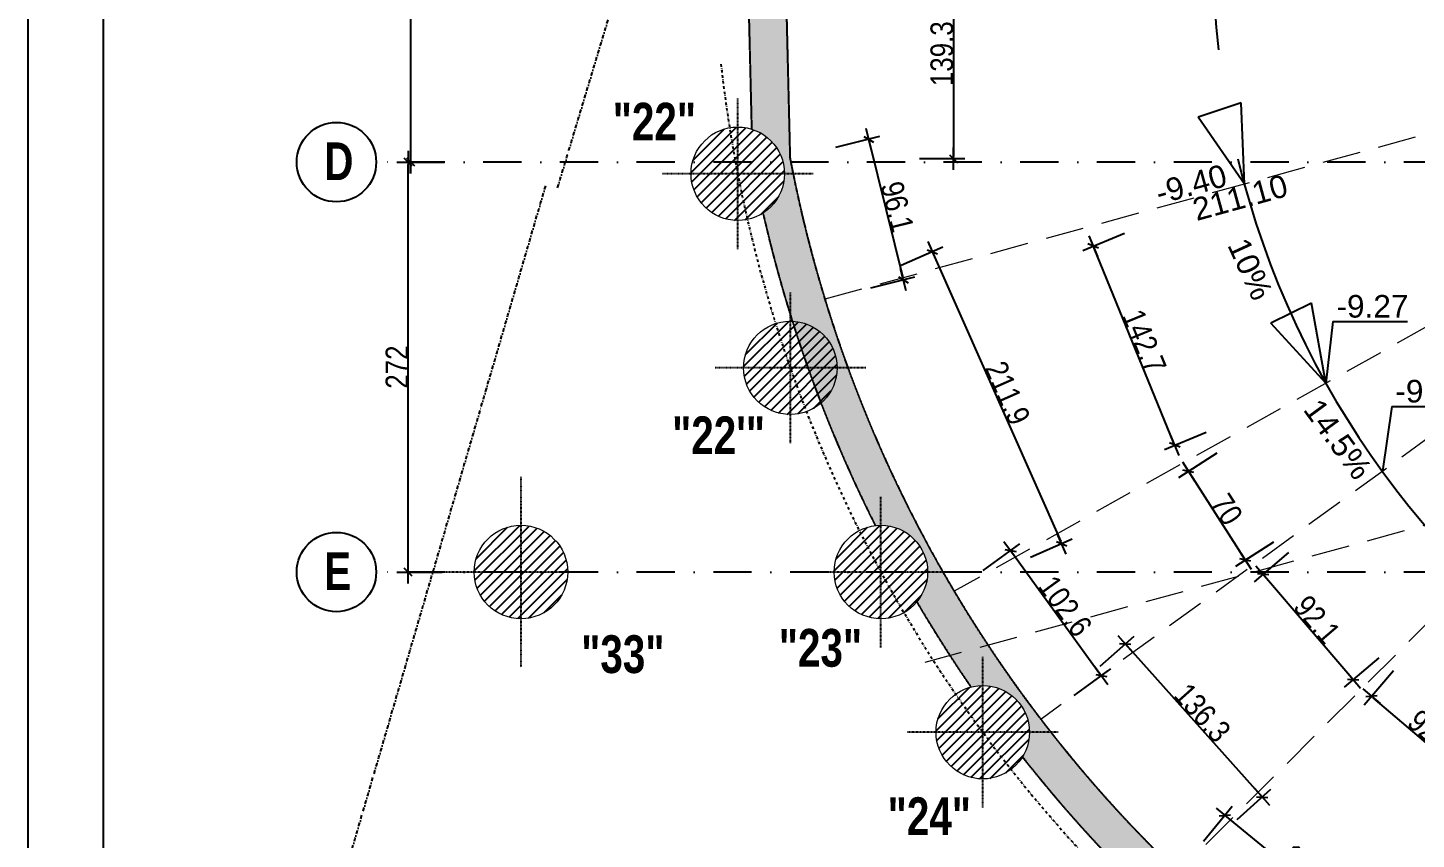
# Model space of a CAD drawing. Header units: metres. Extents: x 24213 to 30440, y -147416 to -143216.
# Drawn here: x 24213 to 25134, y -146477 to -145938 of the extents above; entities that cross this region are included whole.
import ezdxf
from ezdxf.enums import TextEntityAlignment as Align

# ---------------------------------------------------------------- set-up
doc = ezdxf.new("R2010")
doc.units = ezdxf.units.M
doc.header["$PDMODE"] = 65
for name, pattern in [('CACHEx2', [19.05, 12.7, -6.35]), ('INTERROMPU2', [9.525, 6.35, -3.175]), ('TIRETPTX2', [50.8, 25.4, -12.7, 0, -12.7])]:
    doc.linetypes.add(name, pattern=pattern)
for name, color, linetype in [('01-Cad  2', 1, 'Continuous'), ('01_cote_gen', 4, 'Continuous'), ('01_isolant ext', 2, 'TIRETPTX2'), ('01_linteaux', 3, 'Continuous'), ('01_murs_coup', 5, 'Continuous'), ('01_murs_sup', 2, 'INTERROMPU2'), ('01_poch_murs', 251, 'Continuous'), ('01_texte', 230, 'Continuous'), ('AA_COTES', 2, 'Continuous')]:
    doc.layers.add(name, color=color, linetype=linetype)
doc.layers.add('01_PIEUX', color=5, linetype='Continuous', lineweight=60)
doc.styles.add('impact', font='impact.ttf')
doc.styles.add('MATTE_TXT', font='arial.ttf')
doc.styles.add('STYLE2', font='ARIALN.TTF')
doc.dimstyles.new('JB50', dxfattribs={"dimscale": 0.1, "dimtxt": 150, "dimasz": 15, "dimexe": 0.1, "dimexo": 0.1, "dimgap": 0.09, "dimtad": 1, "dimdec": 1, "dimdsep": 46, "dimtxsty": 'STYLE2', "dimblk1": 'BOND_G', "dimblk2": 'BOND_D', "dimsah": 1, "dimcen": 1.5, "dimdle": 0.01, "dimse1": 1, "dimse2": 1, "dimclrd": 4, "dimclre": 2, "dimclrt": 6, "dimazin": 2, "dimtfac": 2.333333, "dimtdec": 1, "dimtix": 1, "dimtmove": 2, "dimatfit": 3, "dimldrblk": 'BOND_G', "dimfxl": 1, "dimtolj": 1, "dimtzin": 0, "dimarcsym": 0})

# ---------------------------------------------------------------- blocks, each defined once
blk = doc.blocks.new('BOND_G')
at = {"layer": 'AA_COTES', "color": 0}
for p, q in [((0, -5), (0, 15)), ((5, 0), (-5, 0)), ((1.77, 1.77), (-1.77, -1.77))]:
    blk.add_line(p, q, dxfattribs=at)
blk = doc.blocks.new('BOND_D')
at = {"layer": 'AA_COTES', "color": 0}
for p, q in [((5, 0), (-5, 0)), ((-1.77, -1.77), (1.77, 1.77)), ((0, 5), (0, -15))]:
    blk.add_line(p, q, dxfattribs=at)
blk = doc.blocks.new('*D51')
at = {"layer": '01_cote_gen', "color": 4, "lineweight": -2, "ltscale": 3, "transparency": 16777216}
blk.add_line((24465.67, -146298.02), (24465.67, -146029.02), dxfattribs=at)
at = {"layer": 'DEFPOINTS', "color": 0, "lineweight": 0, "ltscale": 3, "transparency": 16777216}
for p in [(24465.67, -146027.52), (24496.04, -146027.52), (24473.46, -146299.52)]:
    blk.add_point(p, dxfattribs=at)
at = {"layer": '01_cote_gen', "color": 4, "lineweight": -2, "ltscale": 3, "transparency": 16777216, "xscale": 1.5, "yscale": 1.5, "zscale": 1.5}
for name, p, rotation in [('BOND_D', (24465.67, -146027.52), 90), ('BOND_G', (24465.67, -146299.52), 270)]:
    blk.add_blockref(name, p, dxfattribs=dict(at, rotation=rotation))
at = {"layer": '01_cote_gen', "color": 6, "ltscale": 3, "transparency": 16777216, "insert": (24458.13, -146163.52), "char_height": 15, "attachment_point": 5, "rotation": 90, "style": 'STYLE2'}
blk.add_mtext('\\A1;272', dxfattribs=at)
blk = doc.blocks.new('*D52')
at = {"layer": '01_cote_gen', "color": 4, "lineweight": -2, "ltscale": 3, "transparency": 16777216}
blk.add_line((24467.3, -146026.02), (24467.3, -145419.02), dxfattribs=at)
at = {"layer": 'DEFPOINTS', "color": 0, "lineweight": 0, "ltscale": 3, "transparency": 16777216}
for p in [(24467.3, -145417.52), (24467.3, -145417.52), (24496.04, -146027.52)]:
    blk.add_point(p, dxfattribs=at)
at = {"layer": '01_cote_gen', "color": 4, "lineweight": -2, "ltscale": 3, "transparency": 16777216, "xscale": 1.5, "yscale": 1.5, "zscale": 1.5}
for name, p, rotation in [('BOND_D', (24467.3, -145417.52), 90), ('BOND_G', (24467.3, -146027.52), 270)]:
    blk.add_blockref(name, p, dxfattribs=dict(at, rotation=rotation))
at = {"layer": '01_cote_gen', "color": 6, "ltscale": 3, "transparency": 16777216, "insert": (24459.63, -145722.52), "char_height": 15, "attachment_point": 5, "rotation": 90, "style": 'STYLE2'}
blk.add_mtext('\\A1;610', dxfattribs=at)
blk = doc.blocks.new('*D12')
at = {"layer": '01_cote_gen', "color": 4, "lineweight": -2, "transparency": 16777216}
blk.add_line((25174.03, -146441.14), (25105.92, -146382.97), dxfattribs=at)
at = {"layer": 'DEFPOINTS', "color": 0, "lineweight": 0, "transparency": 16777216}
for p in [(25172.14, -146303.1), (25242.54, -146363.22), (25104.77, -146381.99)]:
    blk.add_point(p, dxfattribs=at)
at = {"layer": '01_cote_gen', "color": 4, "lineweight": -2, "transparency": 16777216, "xscale": 1.5, "yscale": 1.5, "zscale": 1.5}
for name, p, rotation in [('BOND_D', (25104.77, -146381.99), 139.5035253965985), ('BOND_G', (25175.17, -146442.11), 319.5035253965985)]:
    blk.add_blockref(name, p, dxfattribs=dict(at, rotation=rotation))
at = {"layer": '01_cote_gen', "color": 6, "lineweight": 0, "transparency": 16777216, "insert": (25144.95, -146406.22), "char_height": 15, "attachment_point": 5, "rotation": 319.50353, "style": 'STYLE2'}
blk.add_mtext('\\A1;92.6', dxfattribs=at)
blk = doc.blocks.new('*D13')
at = {"layer": '01_cote_gen', "color": 4, "lineweight": -2, "transparency": 16777216}
blk.add_line((25091.65, -146369.95), (25033.75, -146302.22), dxfattribs=at)
at = {"layer": 'DEFPOINTS', "color": 0, "lineweight": 0, "transparency": 16777216}
for p in [(25112.3, -146233.1), (25032.78, -146301.08), (25172.14, -146303.1)]:
    blk.add_point(p, dxfattribs=at)
at = {"layer": '01_cote_gen', "color": 4, "lineweight": -2, "transparency": 16777216, "xscale": 1.5, "yscale": 1.5, "zscale": 1.5}
for name, p, rotation in [('BOND_D', (25032.78, -146301.08), 130.527485854272), ('BOND_G', (25092.62, -146371.09), 310.527485854272)]:
    blk.add_blockref(name, p, dxfattribs=dict(at, rotation=rotation))
at = {"layer": '01_cote_gen', "color": 6, "lineweight": 0, "transparency": 16777216, "insert": (25068.53, -146331.1), "char_height": 15, "attachment_point": 5, "rotation": 310.52749, "style": 'STYLE2'}
blk.add_mtext('\\A1;92.1', dxfattribs=at)
blk = doc.blocks.new('*D14')
at = {"layer": '01_cote_gen', "color": 4, "lineweight": -2, "transparency": 16777216}
blk.add_line((25020.24, -146290.31), (24984.1, -146233.9), dxfattribs=at)
at = {"layer": 'DEFPOINTS', "color": 0, "lineweight": 0, "transparency": 16777216}
for p in [(25074.54, -146174.17), (24983.29, -146232.64), (25112.3, -146233.1)]:
    blk.add_point(p, dxfattribs=at)
at = {"layer": '01_cote_gen', "color": 4, "lineweight": -2, "transparency": 16777216, "xscale": 1.5, "yscale": 1.5, "zscale": 1.5}
for name, p, rotation in [('BOND_D', (24983.29, -146232.64), 122.6505637170997), ('BOND_G', (25021.05, -146291.57), 302.6505637170998)]:
    blk.add_blockref(name, p, dxfattribs=dict(at, rotation=rotation))
at = {"layer": '01_cote_gen', "color": 6, "lineweight": 0, "transparency": 16777216, "insert": (25008.62, -146257.97), "char_height": 15, "attachment_point": 5, "rotation": 302.65056, "style": 'STYLE2'}
blk.add_mtext('\\A1;70', dxfattribs=at)
blk = doc.blocks.new('*D15')
at = {"layer": '01_cote_gen', "color": 4, "lineweight": -2, "transparency": 16777216}
blk.add_line((24973.66, -146213.93), (24920.63, -146084.65), dxfattribs=at)
at = {"layer": 'DEFPOINTS', "color": 0, "lineweight": 0, "transparency": 16777216}
for p in [(25020.37, -146042.12), (24920.06, -146083.26), (25074.54, -146174.17)]:
    blk.add_point(p, dxfattribs=at)
at = {"layer": '01_cote_gen', "color": 4, "lineweight": -2, "transparency": 16777216, "xscale": 1.5, "yscale": 1.5, "zscale": 1.5}
for name, p, rotation in [('BOND_D', (24920.06, -146083.26), 112.3026607526331), ('BOND_G', (24974.23, -146215.31), 292.3026607526332)]:
    blk.add_blockref(name, p, dxfattribs=dict(at, rotation=rotation))
at = {"layer": '01_cote_gen', "color": 6, "lineweight": 0, "transparency": 16777216, "insert": (24954.12, -146146.43), "char_height": 15, "attachment_point": 5, "rotation": 292.30266, "style": 'STYLE2'}
blk.add_mtext('\\A1;142.7', dxfattribs=at)
blk = doc.blocks.new('*D131')
at = {"layer": '01_cote_gen', "color": 4, "lineweight": -2, "transparency": 16777216}
blk.add_line((24827.39, -145887.38), (24827.39, -146023.73), dxfattribs=at)
at = {"layer": 'DEFPOINTS', "color": 0, "lineweight": 0, "transparency": 16777216}
for p in [(24746.6, -145885.88), (24719.01, -146025.23), (24827.39, -146025.23)]:
    blk.add_point(p, dxfattribs=at)
at = {"layer": '01_cote_gen', "color": 4, "lineweight": -2, "transparency": 16777216, "xscale": 1.5, "yscale": 1.5, "zscale": 1.5}
for name, p, rotation in [('BOND_G', (24827.39, -145885.88), 90), ('BOND_D', (24827.39, -146025.23), 270)]:
    blk.add_blockref(name, p, dxfattribs=dict(at, rotation=rotation))
at = {"layer": '01_cote_gen', "color": 6, "lineweight": 0, "transparency": 16777216, "insert": (24819.72, -145955.56), "char_height": 15, "attachment_point": 5, "rotation": 90, "style": 'STYLE2'}
blk.add_mtext('\\A1;139.3', dxfattribs=at)
blk = doc.blocks.new('*D132')
at = {"layer": '01_cote_gen', "color": 4, "lineweight": -2, "transparency": 16777216}
blk.add_line((24771.4, -146013.8), (24793.79, -146104.18), dxfattribs=at)
at = {"layer": 'DEFPOINTS', "color": 0, "lineweight": 0, "transparency": 16777216}
for p in [(24719.01, -146025.23), (24794.15, -146105.64), (24742.11, -146118.53)]:
    blk.add_point(p, dxfattribs=at)
at = {"layer": '01_cote_gen', "color": 4, "lineweight": -2, "transparency": 16777216, "xscale": 1.5, "yscale": 1.5, "zscale": 1.5}
for name, p, rotation in [('BOND_G', (24771.04, -146012.34), 103.9109634023192), ('BOND_D', (24794.15, -146105.64), 283.9109634023192)]:
    blk.add_blockref(name, p, dxfattribs=dict(at, rotation=rotation))
at = {"layer": '01_cote_gen', "color": 6, "lineweight": 0, "transparency": 16777216, "insert": (24790.04, -146057.15), "char_height": 15, "attachment_point": 5, "rotation": 283.91096, "style": 'STYLE2'}
blk.add_mtext('\\A1;96.1', dxfattribs=at)
blk = doc.blocks.new('*D133')
at = {"layer": '01_cote_gen', "color": 4, "lineweight": -2, "transparency": 16777216}
blk.add_line((24813.98, -146088.34), (24898.57, -146279.35), dxfattribs=at)
at = {"layer": 'DEFPOINTS', "color": 0, "lineweight": 0, "transparency": 16777216}
for p in [(24742.11, -146118.53), (24899.18, -146280.72), (24827.92, -146312.28)]:
    blk.add_point(p, dxfattribs=at)
at = {"layer": '01_cote_gen', "color": 4, "lineweight": -2, "transparency": 16777216, "xscale": 1.5, "yscale": 1.5, "zscale": 1.5}
for name, p, rotation in [('BOND_G', (24813.37, -146086.97), 113.8883812305914), ('BOND_D', (24899.18, -146280.72), 293.8883812305914)]:
    blk.add_blockref(name, p, dxfattribs=dict(at, rotation=rotation))
at = {"layer": '01_cote_gen', "color": 6, "lineweight": 0, "transparency": 16777216, "insert": (24863.29, -146180.74), "char_height": 15, "attachment_point": 5, "rotation": 293.88838, "style": 'STYLE2'}
blk.add_mtext('\\A1;211.9', dxfattribs=at)
blk = doc.blocks.new('*D134')
at = {"layer": '01_cote_gen', "color": 4, "lineweight": -2, "transparency": 16777216}
blk.add_line((24866.05, -146286.43), (24924.58, -146366.98), dxfattribs=at)
at = {"layer": 'DEFPOINTS', "color": 0, "lineweight": 0, "transparency": 16777216}
for p in [(24827.92, -146312.28), (24925.46, -146368.2), (24888.21, -146395.26)]:
    blk.add_point(p, dxfattribs=at)
at = {"layer": '01_cote_gen', "color": 4, "lineweight": -2, "transparency": 16777216, "xscale": 1.5, "yscale": 1.5, "zscale": 1.5}
for name, p, rotation in [('BOND_G', (24865.17, -146285.22), 126), ('BOND_D', (24925.46, -146368.2), 306)]:
    blk.add_blockref(name, p, dxfattribs=dict(at, rotation=rotation))
at = {"layer": '01_cote_gen', "color": 6, "lineweight": 0, "transparency": 16777216, "insert": (24901.52, -146322.2), "char_height": 15, "attachment_point": 5, "rotation": 306, "style": 'STYLE2'}
blk.add_mtext('\\A1;102.6', dxfattribs=at)
blk = doc.blocks.new('*D135')
at = {"layer": '01_cote_gen', "color": 4, "lineweight": -2, "transparency": 16777216}
blk.add_line((24942.36, -146348.37), (25031.24, -146447.74), dxfattribs=at)
at = {"layer": 'DEFPOINTS', "color": 0, "lineweight": 0, "transparency": 16777216}
for p in [(24885.43, -146397.28), (25032.24, -146448.86), (24976.3, -146498.89)]:
    blk.add_point(p, dxfattribs=at)
at = {"layer": '01_cote_gen', "color": 4, "lineweight": -2, "transparency": 16777216, "xscale": 1.5, "yscale": 1.5, "zscale": 1.5}
for name, p, rotation in [('BOND_G', (24941.36, -146347.25), 131.8088286279151), ('BOND_D', (25032.24, -146448.86), 311.8088286279151)]:
    blk.add_blockref(name, p, dxfattribs=dict(at, rotation=rotation))
at = {"layer": '01_cote_gen', "color": 6, "lineweight": 0, "transparency": 16777216, "insert": (24992.52, -146392.95), "char_height": 15, "attachment_point": 5, "rotation": 311.80883, "style": 'STYLE2'}
blk.add_mtext('\\A1;136.3', dxfattribs=at)
blk = doc.blocks.new('*D136')
at = {"layer": '01_cote_gen', "color": 4, "lineweight": -2, "transparency": 16777216}
blk.add_line((25008.61, -146461.9), (25111.3, -146546.19), dxfattribs=at)
at = {"layer": 'DEFPOINTS', "color": 0, "lineweight": 0, "transparency": 16777216}
for p in [(24976.3, -146498.89), (25112.46, -146547.14), (25081.31, -146585.09)]:
    blk.add_point(p, dxfattribs=at)
at = {"layer": '01_cote_gen', "color": 4, "lineweight": -2, "transparency": 16777216, "xscale": 1.5, "yscale": 1.5, "zscale": 1.5}
for name, p, rotation in [('BOND_G', (25007.45, -146460.94), 140.6178150118741), ('BOND_D', (25112.46, -146547.14), 320.6178150118741)]:
    blk.add_blockref(name, p, dxfattribs=dict(at, rotation=rotation))
at = {"layer": '01_cote_gen', "color": 6, "lineweight": 0, "transparency": 16777216, "insert": (25064.82, -146498.12), "char_height": 15, "attachment_point": 5, "rotation": 320.61782, "style": 'STYLE2'}
blk.add_mtext('\\A1;135.9', dxfattribs=at)

msp = doc.modelspace()

# ---------------------------------------------------------------- hatches: boundary and pattern name
at = {"layer": '01_murs_sup', "ltscale": 3}
h = msp.add_hatch(dxfattribs=at)
h.set_pattern_fill('DASH', color=256, scale=2.5, angle=135)
h.set_pattern_definition([(135, (-10737.876, -135406.2645), (-11.2253202, 9e-16), [7.9375, -7.9375])])
h.paths.add_polyline_path([(26458.32, -146132.58), (26458.32, -146035.52), (26646.84, -146035.52), (26646.84, -146019.52), (26458.32, -146019.52), (26458.32, -145885.88), (26438.32, -145885.88), (26438.32, -146035.52), (26438.32, -146112.52, -0.331617), (25589.31, -146745.19), (25589.31, -146770.19, 0.04526), (25753.23, -146755.32, -0.678492), (25809.54, -146743.17, 0.029086), (25910.64, -146711.64, -0.678665), (25963.88, -146689.62, 0.039631), (26090.22, -146620.12, -0.058892), (26089.36, -146612.89, -0.595794), (26137.31, -146586.93, 0.039592), (26245.17, -146491.46, -0.114707), (26241.99, -146477.78, -0.523076), (26283.82, -146448.74, 0.100091)])
h.paths.add_polyline_path([(24718.91, -146024.7), (24715.55, -145885.88), (24690.54, -145885.88), (24693.44, -146005.59, -0.328756), (24715.27, -146035.21, -0.255395), (24701.01, -146061.3, 0.060716), (24775.56, -146268.74, -0.449633), (24810.25, -146299.52, -0.175361), (24803.08, -146319.36, 0.018369), (24838.97, -146375.83, -0.49138), (24877.83, -146405.82, -0.140327), (24873.13, -146422.22, 0.039537), (24970.68, -146527.94, -0.562063), (25015.93, -146555.47, -0.084286), (25014.19, -146565.7, 0.030117), (25103.24, -146629.68, -0.624137), (25153.27, -146654.15, -0.038185), (25152.91, -146658.86, 0.023759), (25230.75, -146696.66, -0.678492), (25284.4, -146717.65, 0.064835), (25514.42, -146767.1, -0.678492), (25571.95, -146770.02, 0.004763), (25589.31, -146770.19), (25589.31, -146745.19, -0.360186)])
at = {"layer": '01_poch_murs', "ltscale": 3}
h = msp.add_hatch(color=256, dxfattribs=at)
h.dxf.hatch_style = 1
h.paths.add_polyline_path([(24887.88, -145267.23), (24881.76, -145267.23, -0.318051), (24854.62, -145290.6), (24827.97, -145379.41, -0.223796), (24839.24, -145403.31, -0.098973), (24836.85, -145415.23), (24843.42, -145415.23)])
h.paths.add_polyline_path([(24843.42, -145415.23), (24836.85, -145415.23, -0.273821), (24811.55, -145434.14), (24784.82, -145523.22, -0.220612), (24795.8, -145546.89, -0.379703), (24768.48, -145577.67), (24741.87, -145666.35, -0.233234), (24754.01, -145690.95, -0.393589), (24725.21, -145721.87), (24698.73, -145810.02, -0.233153), (24710.85, -145834.62, -0.319498), (24690.01, -145863.9), (24690.54, -145885.88), (24715.55, -145885.88), (24714.54, -145844.27), (24801.39, -145555.16, -0.201705), (24802.5, -145551.45)])
h.paths.add_polyline_path([(24715.55, -145885.88), (24690.54, -145885.88), (24693.44, -146005.59, -0.240193), (24713.62, -146025.23), (24718.92, -146025.23)])
h.paths.add_polyline_path([(24719.01, -146025.23), (24713.62, -146025.23, -0.082081), (24715.27, -146035.21, -0.255395), (24701.01, -146061.3, 0.060716), (24775.56, -146268.74, -0.427582), (24810.17, -146297.23), (24819.17, -146297.23, -0.082342)])
h.paths.add_polyline_path([(24819.17, -146297.23), (24810.17, -146297.23, -0.018495), (24810.25, -146299.52, -0.175361), (24803.08, -146319.36, 0.018369), (24838.97, -146375.83, -0.49138), (24877.83, -146405.82, -0.140327), (24873.13, -146422.22, 0.039537), (24970.68, -146527.94, -0.562063), (25015.93, -146555.47, -0.084286), (25014.19, -146565.7, 0.030117), (25103.24, -146629.68, -0.624137), (25153.27, -146654.15, -0.038185), (25152.91, -146658.86, 0.023759), (25230.75, -146696.66, -0.503932), (25280.26, -146702.34), (25280.26, -146689.54, -0.176123)])
h.paths.add_polyline_path([(25280.26, -146689.54), (25280.26, -146702.34, -0.130083), (25284.4, -146717.65, 0.064835), (25514.42, -146767.1, -0.678492), (25571.95, -146770.02, 0.004763), (25589.31, -146770.19), (25589.31, -146745.19, -0.089312)])
h.paths.add_polyline_path([(25809.54, -146743.17, 0.026046), (25900.26, -146715.48), (25900.26, -146688.83, -0.08989), (25589.31, -146745.19), (25589.31, -146770.19, 0.04526), (25753.23, -146755.32, -0.678492)])
edge = h.paths.add_edge_path()
edge.add_line((25048.18, -144783), (25025.12, -144773.25))
edge.add_arc((26106.12, -145300.51), 1202.73, 153.99932, 155.85521)
edge.add_arc((24986.98, -144830.75), 31, 0, 45.76044, ccw=False)
edge.add_arc((24986.98, -144830.75), 31, -91.30112, 0, ccw=False)
edge.add_arc((26106.12, -145300.51), 1202.73, 158.60411, 160.75961)
edge.add_line((24970.57, -144904.17), (24946.1, -144985.73))
edge.add_arc((24927.16, -145010.27), 31, 0, 52.34448, ccw=False)
edge.add_arc((24927.16, -145010.27), 31, -85.7487, 0, ccw=False)
edge.add_line((24929.46, -145041.18), (24914.27, -145091.8))
edge.add_arc((24895.12, -145116.17), 31, 0, 51.83882, ccw=False)
edge.add_arc((24895.12, -145116.17), 31, -85.24304, 0, ccw=False)
edge.add_line((24897.69, -145147.06), (24871.12, -145235.6))
edge.add_arc((24851.68, -145259.74), 31, 0, 51.15047, ccw=False)
edge.add_arc((24851.68, -145259.74), 31, -13.98144, 0, ccw=False)
edge.add_line((24881.76, -145267.23), (24887.88, -145267.23))
edge.add_line((24887.88, -145267.23), (24996.15, -144906.78))
edge.add_arc((26106.12, -145300.51), 1177.73, 153.93352, 160.46959, ccw=False)
at = {"layer": '01_poch_murs'}
h = msp.add_hatch(dxfattribs=at)
h.set_pattern_fill('ANSI31', color=256, scale=1.5)
h.set_pattern_definition([(45, (6475.5735, -137331.9385), (-3.367596, 3.367596), [])])
h.paths.add_polyline_path([(24684.27, -146004.21, 0.414214), (24653.27, -146035.21), (24684.27, -146035.21)])
h.paths.add_polyline_path([(24684.27, -146035.21), (24653.27, -146035.21, 0.414214), (24684.27, -146066.21)])
h.paths.add_polyline_path([(24684.27, -146004.21), (24684.27, -146035.21), (24715.27, -146035.21, 0.414214)])
h.paths.add_polyline_path([(24715.27, -146035.21), (24684.27, -146035.21), (24684.27, -146066.21, 0.414214)])
h = msp.add_hatch(dxfattribs=at)
h.set_pattern_fill('ANSI31', color=256, scale=1.5)
h.set_pattern_definition([(45, (6510.4685, -137460.7604), (-3.367596, 3.367596), [])])
h.paths.add_polyline_path([(24719.16, -146133.03, 0.414214), (24688.16, -146164.03), (24719.16, -146164.03)])
h.paths.add_polyline_path([(24719.16, -146164.03), (24688.16, -146164.03, 0.414214), (24719.16, -146195.03)])
h.paths.add_polyline_path([(24719.16, -146133.03), (24719.16, -146164.03), (24750.16, -146164.03, 0.414214)])
h.paths.add_polyline_path([(24750.16, -146164.03), (24719.16, -146164.03), (24719.16, -146195.03, 0.414214)])
h = msp.add_hatch(dxfattribs=at)
h.set_pattern_fill('ANSI31', color=256, scale=1.5)
h.set_pattern_definition([(45, (6331.7427, -137596.255), (-3.367596, 3.367596), [])])
h.paths.add_polyline_path([(24540.44, -146268.52, 0.414214), (24509.44, -146299.52), (24540.44, -146299.52)])
h.paths.add_polyline_path([(24540.44, -146299.52), (24509.44, -146299.52, 0.414214), (24540.44, -146330.52)])
h.paths.add_polyline_path([(24540.44, -146268.52), (24540.44, -146299.52), (24571.44, -146299.52, 0.414214)])
h.paths.add_polyline_path([(24571.44, -146299.52), (24540.44, -146299.52), (24540.44, -146330.52, 0.414214)])
h = msp.add_hatch(dxfattribs=at)
h.set_pattern_fill('ANSI31', color=256, scale=1.5)
h.set_pattern_definition([(45, (6570.561, -137596.255), (-3.367596, 3.367596), [])])
h.paths.add_polyline_path([(24779.25, -146268.52, 0.414214), (24748.25, -146299.52), (24779.25, -146299.52)])
h.paths.add_polyline_path([(24779.25, -146299.52), (24748.25, -146299.52, 0.414214), (24779.25, -146330.52)])
h.paths.add_polyline_path([(24779.25, -146268.52), (24779.25, -146299.52), (24810.25, -146299.52, 0.414214)])
h.paths.add_polyline_path([(24810.25, -146299.52), (24779.25, -146299.52), (24779.25, -146330.52, 0.414214)])
h = msp.add_hatch(dxfattribs=at)
h.set_pattern_fill('ANSI31', color=256, scale=1.5)
h.set_pattern_definition([(45, (6638.1333, -137702.549), (-3.367596, 3.367596), [])])
h.paths.add_polyline_path([(24846.83, -146374.82, 0.414214), (24815.83, -146405.82), (24846.83, -146405.82)])
h.paths.add_polyline_path([(24846.83, -146405.82), (24815.83, -146405.82, 0.414214), (24846.83, -146436.82)])
h.paths.add_polyline_path([(24846.83, -146374.82), (24846.83, -146405.82), (24877.83, -146405.82, 0.414214)])
h.paths.add_polyline_path([(24877.83, -146405.82), (24846.83, -146405.82), (24846.83, -146436.82, 0.414214)])

# ---------------------------------------------------------------- linework, layer by layer
at = {"layer": '01-Cad  2'}
for p, q in [((24213.23, -143216.41), (24213.23, -147416.41)), ((24263.23, -143266.41), (24263.23, -147366.41))]:
    msp.add_line(p, q, dxfattribs=at)
at = {"layer": '01_isolant ext'}
for p, q in [((26729.5, -146027.52), (24444.37, -146027.52)), ((26729.5, -146299.52), (24444.37, -146299.52))]:
    msp.add_line(p, q, dxfattribs=at)
at = {"layer": '01_linteaux', "linetype": 'TIRETPTX2', "ltscale": 0.01}
for p, q in [((24684.27, -146085.21), (24684.27, -145985.21)), ((24734.27, -146035.21), (24634.27, -146035.21)), ((24719.16, -146214.03), (24719.16, -146114.03)), ((24769.16, -146164.03), (24669.16, -146164.03)), ((24540.44, -146236.36), (24540.44, -146362.68)), ((24779.25, -146349.52), (24779.25, -146249.52)), ((24590.44, -146299.52), (24490.44, -146299.52)), ((24829.25, -146299.52), (24729.25, -146299.52)), ((24846.83, -146455.82), (24846.83, -146355.82)), ((24896.83, -146405.82), (24796.83, -146405.82))]:
    msp.add_line(p, q, dxfattribs=at)
at = {"layer": '01_linteaux', "linetype": 'TIRETPTX2', "ltscale": 0.07}
msp.add_arc((25589.31, -145859.19), 922, 186.43891, 321.92875, dxfattribs=at)
at = {"layer": '01_linteaux', "color": 5, "linetype": 'TIRETPTX2', "ltscale": 0.1}
for points in [[(24564.77, -146044.64), (24621.16, -145856.58), (24677.55, -145668.52)], [(24248.51, -147099.76), (24402.81, -146571.05), (24557.11, -146042.34)]]:
    msp.add_open_spline(points, degree=2, dxfattribs=at)
at = {"layer": '01_murs_coup', "linetype": 'Continuous', "lineweight": 5}
for p, q in [((24714.54, -145844.27), (24718.91, -146024.7)), ((24690.01, -145863.9), (24693.44, -146005.59))]:
    msp.add_line(p, q, dxfattribs=at)
for radius, start, end in [(886, 190.7667, 331.31329), (911, 192.81788, 206.71595), (911, 210.33993, 214.54921), (911, 218.17319, 227.22976)]:
    msp.add_arc((25589.31, -145859.19), radius, start, end, dxfattribs=at)
at = {"layer": '01_murs_sup', "ltscale": 0.05}
for p, q in [((24714.54, -145844.27), (24718.91, -146024.7)), ((24690.01, -145863.9), (24693.44, -146005.59))]:
    msp.add_line(p, q, dxfattribs=at)
for radius, start, end in [(886, 190.7667, 343.38551), (911, 192.81788, 206.71595), (911, 210.33993, 214.54921), (911, 218.17319, 227.22976)]:
    msp.add_arc((25589.31, -145859.19), radius, start, end, dxfattribs=at)
at = {"layer": '01_PIEUX', "linetype": 'Continuous', "lineweight": 5}
for centre in [(24684.27, -146035.21), (24719.16, -146164.03), (24540.44, -146299.52), (24779.25, -146299.52), (24846.83, -146405.82)]:
    msp.add_circle(centre, 31, dxfattribs=at)
at = {"layer": '01_poch_murs', "linetype": 'CACHEx2', "lineweight": 5, "ltscale": 2}
for p, q in [((25280.7, -145970.63), (24742.11, -146118.53)), ((25310.08, -146042.26), (24827.92, -146312.28)), ((25330.4, -146073.99), (24885.43, -146397.28)), ((25363.02, -146112.17), (24976.3, -146498.89)), ((25346.9, -146211.7), (24808.31, -146359.6))]:
    msp.add_line(p, q, dxfattribs=at)
at = {"layer": '01_texte'}
for p, q in [((25018.25, -145988.14), (24989.71, -145997.65)), ((25020.37, -146042.12), (25018.25, -145988.14)), ((25020.37, -146042.12), (24989.71, -145997.65)), ((25064.85, -146121.03), (25037.93, -146134.45)), ((25074.54, -146174.17), (25064.85, -146121.03)), ((25074.54, -146174.17), (25037.93, -146134.45)), ((25079.15, -146133.24), (25074.54, -146174.17)), ((25079.15, -146133.24), (25128.65, -146133.24)), ((25118.23, -146189.57), (25111.99, -146232.68)), ((25118.23, -146189.57), (25167.73, -146189.57))]:
    msp.add_line(p, q, dxfattribs=at)
for centre in [(24418.03, -146027.52), (24418.03, -146299.52)]:
    msp.add_circle(centre, 26.34, dxfattribs=at)
msp.add_arc((25589.31, -145885.88), 590, 193.66138, 186.52425, dxfattribs=at)

# ---------------------------------------------------------------- texts
at = {"layer": '01_texte', "style": 'impact'}
for s, p in [('"22"', (24628.96, -146020.64)), ('"22\'"', (24671.54, -146228.75)), ('"23"', (24739.14, -146369.79)), ('"33"', (24608.03, -146373.98)), ('"24"', (24811.36, -146481.54))]:
    msp.add_text(s, height=25, rotation=0, dxfattribs=at).set_placement(p, align=Align.BOTTOM_CENTER)
at = {"layer": '01_texte'}
for s, height, rotation, style, p in [('D', 25, 0, 'impact', (24409.93, -146039.43)), ('-9.40', 15, 15.3553, 'MATTE_TXT', (24964, -146055.65)), ('211.10', 15, 15.3553, 'MATTE_TXT', (24988.66, -146066.66)), ('10%%%', 15, 294.59473, 'MATTE_TXT', (25008.85, -146082.49)), ('14.5%%%', 15, 306.26355, 'MATTE_TXT', (25058.9, -146191.81)), ('E', 25, 0, 'impact', (24409.93, -146311.43))]:
    msp.add_text(s, height=height, rotation=rotation, dxfattribs=dict(at, style=style)).set_placement(p)
at = {"layer": '01_texte', "style": 'MATTE_TXT'}
for s, p in [('-9.27', (25081.49, -146130.68)), ('-9.17', (25120.56, -146187.01))]:
    msp.add_text(s, height=15, dxfattribs=at).set_placement(p)

# ---------------------------------------------------------------- dimensions: what is measured, and where the dimension line sits
at = {"layer": '01_cote_gen', "ltscale": 3}
for base, p1, p2, picture, middle in [((24467.3, -145417.52), (24496.04, -146027.52), (24467.3, -145417.52), '*D52', (24459.63, -145722.52)), ((24465.67, -146027.52), (24473.46, -146299.52), (24496.04, -146027.52), '*D51', (24458.13, -146163.52))]:
    dim = msp.add_linear_dim(base=base, p1=p1, p2=p2, angle=90, dimstyle='JB50', dxfattribs=at)
    dim.commit()
    dim.dimension.update_dxf_attribs({"geometry": picture, "text_midpoint": middle})
at = {"layer": '01_cote_gen', "lineweight": 0}
dim = msp.add_linear_dim(base=(24827.3877, -146025.2316), p1=(24746.5982, -145885.8836), p2=(24719.0062, -146025.2316), angle=90, dimstyle='JB50', dxfattribs=at)
dim.commit()
dim.dimension.update_dxf_attribs({"geometry": '*D131', "text_midpoint": (24819.7201, -145955.5576)})
for p1, p2, distance, picture, middle in [((24719.01, -146025.23), (24742.11, -146118.53), 53.61, '*D132', (24790.04, -146057.15)), ((25074.54, -146174.17), (25020.37, -146042.12), 108.42, '*D15', (24954.12, -146146.43)), ((24742.11, -146118.53), (24827.92, -146312.28), 77.93, '*D133', (24863.29, -146180.74)), ((25112.3, -146233.1), (25074.54, -146174.17), 108.37, '*D14', (25008.62, -146257.97)), ((25172.14, -146303.1), (25112.3, -146233.1), 104.62, '*D13', (25068.53, -146331.1)), ((24827.92, -146312.28), (24888.21, -146395.26), 46.04, '*D134', (24901.52, -146322.2)), ((25242.54, -146363.22), (25172.14, -146303.1), 103.74, '*D12', (25144.95, -146406.22)), ((24885.43, -146397.28), (24976.3, -146498.89), 75.05, '*D135', (24992.52, -146392.95)), ((24976.3, -146498.89), (25081.31, -146585.09), 49.09, '*D136', (25064.82, -146498.12))]:
    dim = msp.add_aligned_dim(p1=p1, p2=p2, distance=distance, dimstyle='JB50', dxfattribs=at)
    dim.commit()
    dim.dimension.update_dxf_attribs({"geometry": picture, "text_midpoint": middle})

doc.saveas('drawing.dxf')
